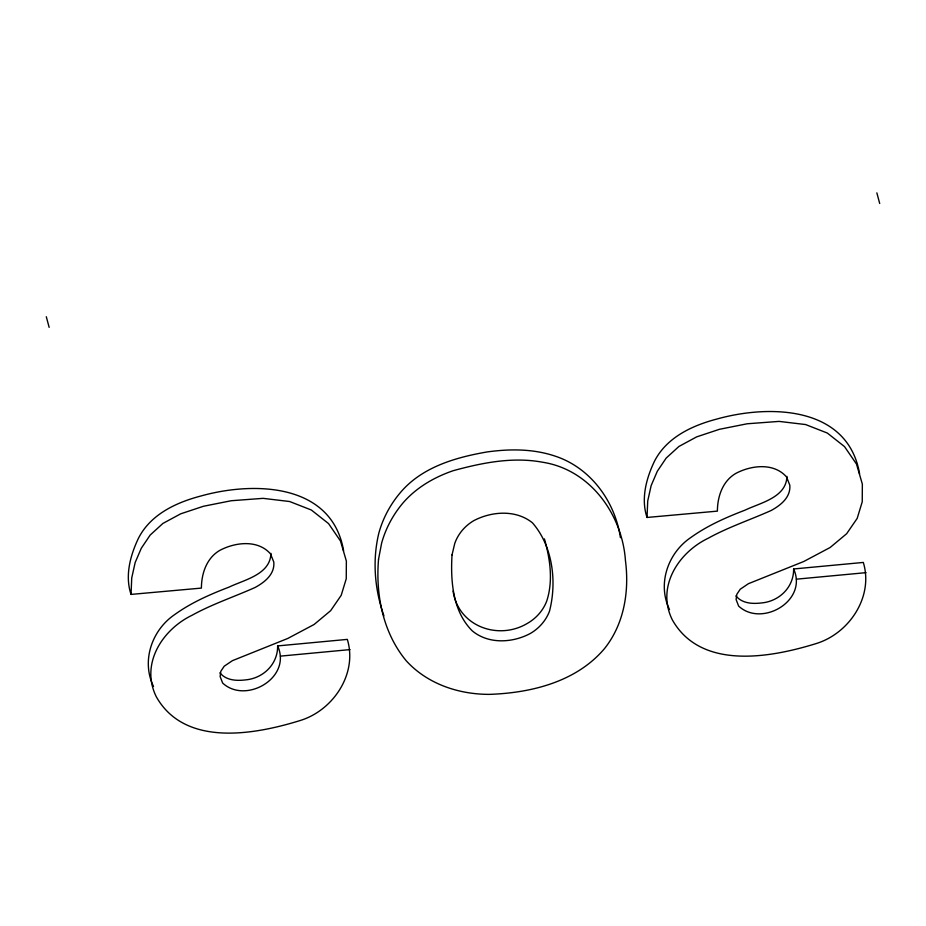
<?xml version="1.0" encoding="UTF-8"?>
<svg xmlns="http://www.w3.org/2000/svg" width="926" height="926" viewBox="0 0 926 926"><rect width="100%" height="100%" fill="white"/><g stroke="black" fill="none" stroke-linecap="round" stroke-linejoin="round"><path stroke-width="1.39" d="M131.041 594.411L131.735 577.928L135.161 562.533L141.296 548.25L150.174 535.054L162.907 523.433L180.663 513.837L203.442 506.267L231.222 500.735L263.088 498.35L289.641 501.522L311.321 509.995L328.545 523.584L340.502 541.027L346.359 561.063L346.255 578.727L341.196 595.337L330.651 610.674L314.122 624.471L287.778 638.454L232.414 660.666L224.219 666.211L220.805 671.315L220.122 676.547L222.634 683.029C245.633 704.57 292.153 677.82 277.638 645.92L347.319 639.391C357.737 673.48 333.476 710.138 300.487 720.428C254.314 734.781 184.772 747.328 156.262 696.699C140.173 664.058 162.143 629.68 192.052 615.269C212.228 604.099 234.174 596.842 255.171 587.443C264.72 582.199 274.848 574.294 273.818 562.163L270.566 553.945C257.949 539.441 235.401 542.15 219.902 550.322C206.637 557.95 201.451 573.518 201.405 588.091L131.041 594.411C124.744 575.775 130.311 555.206 138.564 538.041C150.73 514.358 176.102 502.517 200.699 496.058C253.631 481.161 332.04 482.909 343.615 550.854M647.031 517.46L647.725 500.966L651.152 485.583L657.298 471.288L666.164 458.104L678.908 446.471L696.665 436.875L719.433 429.305L747.224 423.772L779.079 421.399L805.632 424.559L827.312 433.044L844.535 446.621L856.492 464.065L862.349 484.113L862.245 501.765L857.187 518.386L846.642 533.723L830.124 547.509L803.768 561.492L748.405 583.704L740.21 589.249L736.795 594.353L736.112 599.585L738.624 606.067C761.623 627.608 808.143 600.87 793.628 568.969L863.31 562.441C873.727 596.518 849.478 633.187 816.477 643.477C770.305 657.83 700.762 670.378 672.264 619.749C656.175 587.107 678.133 552.718 708.043 538.319C728.218 527.149 750.164 519.891 771.161 510.492C780.711 505.249 790.839 497.331 789.809 485.201L786.556 476.983C773.939 462.491 751.403 465.188 735.892 473.371C722.627 480.988 717.442 496.567 717.395 511.129L647.031 517.46C640.734 498.813 646.302 478.256 654.555 461.079C666.72 437.396 692.092 425.566 716.689 419.096C769.633 404.211 848.031 405.947 859.606 473.904M270.924 553.366C270.415 574.502 244.395 579.734 229.116 587.084C210.133 594.365 191.346 602.583 174.771 614.528C151.864 630.004 141.122 660.99 153.531 686.49M786.915 476.404C786.405 497.54 760.385 502.772 745.106 510.122C726.123 517.403 707.337 525.632 690.761 537.566C667.854 553.042 657.113 584.028 669.521 609.539M277.638 645.92C277.893 664.185 263.204 678.376 245.436 679.904C236.408 681.004 226.06 680.436 219.89 672.808M793.628 568.969C793.883 587.234 779.194 601.414 761.427 602.953C752.398 604.053 742.05 603.486 735.881 595.858M796.372 579.178L866.042 572.65M280.381 656.129L350.051 649.601M383.92 615.836C374.66 589.48 372.194 560.218 378.896 532.913A111.166 103.423 -15 0 1 400.148 492.863C421.631 467.19 455.175 457.49 486.891 451.981C509.462 448.821 532.901 448.705 554.732 455.997C590.452 467.526 615.026 501.255 620.42 537.682M453.08 591.019C458.185 626.335 498.373 640.804 527.426 623.36A43.846 40.802 -15 0 0 546.768 600.962C553.32 580.799 550.113 558.853 544.419 538.886M876.853 192.863L879.7 203.489M46.3 316.727L49.147 327.364M378.537 559.281C375.505 594.874 383.028 632.863 406.282 660.84C427.349 683.932 458.567 694.384 489.287 694.373C531.084 692.984 576.146 681.93 604.331 648.813C624.159 624.159 629.425 591.401 625.455 560.67C622.295 514.393 590.244 469.609 542.613 462.236C512.622 456.645 482.261 462.769 453.3 470.663C434.178 477.179 416.179 487.643 402.891 503.073A111.166 103.423 -15 0 0 381.628 543.134L378.537 559.281M452.027 554.917C450.464 581.042 452.721 611.449 472.306 630.907C488.534 644.334 512.344 643.003 530.158 633.569A43.846 40.802 -15 0 0 549.5 611.172C557.047 581.852 552.822 546.143 532.438 522.82C515.932 509.485 491.787 511.221 473.823 520.632A43.314 40.293 -15 0 0 454.77 543.4L452.027 554.917"/></g></svg>
